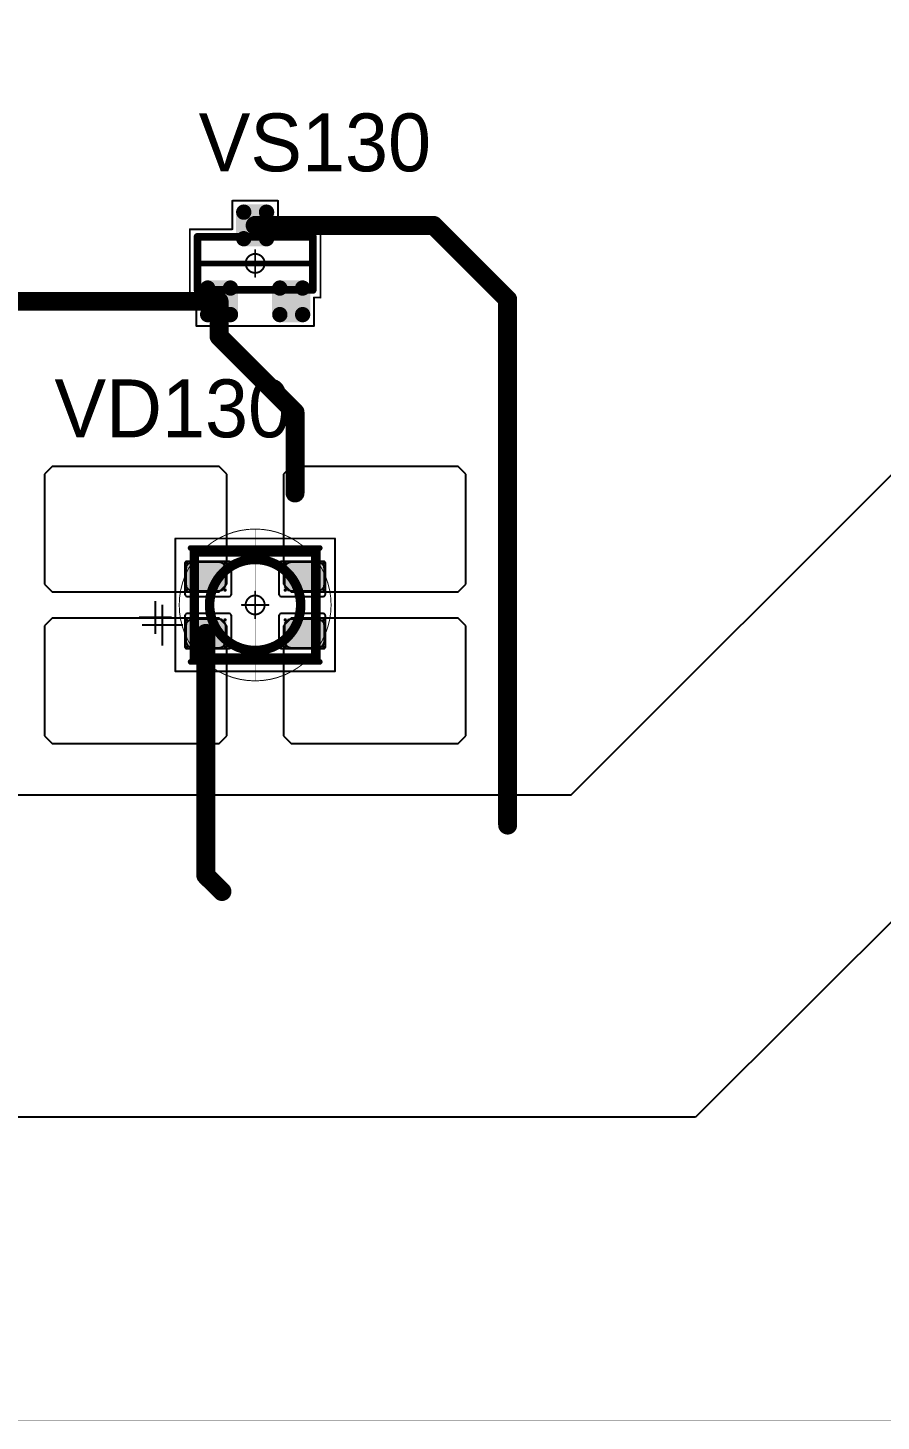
# Model space of a CAD drawing. Header units: millimetres. Extents: x 0 to 400, y 0 to 511.
# Drawn here: x 334.01 to 356.49, y 0 to 36.71 of the extents above; entities that cross this region are included whole.
import ezdxf

# ---------------------------------------------------------------- set-up
doc = ezdxf.new("R2010")
doc.units = ezdxf.units.MM
for name, color, linetype in [('Mechanical10', 56, 'Continuous'), ('Mechanical13', 56, 'Continuous'), ('Mechanical15', 56, 'Continuous'), ('Mechanical2', 216, 'Continuous'), ('TopLayer', 1, 'Continuous'), ('TopOverlay', 2, 'Continuous'), ('TopPaste', 8, 'Continuous'), ('TopSolder', 216, 'Continuous')]:
    doc.layers.add(name, color=color, linetype=linetype)

# ---------------------------------------------------------------- blocks, each defined once
blk = doc.blocks.new('SOT23_467')
at = {"layer": 'Mechanical13', "const_width": 0.2}
for points in [[(-0.7, 1.52), (0.7, 1.52)], [(-0.7, 1.52), (-0.7, -1.52)], [(0.7, 1.52), (0.7, -1.52)], [(-0.7, -1.52), (0.7, -1.52)]]:
    blk.add_lwpolyline(points, dxfattribs=at)
at = {"layer": 'Mechanical13', "const_width": 0.1}
for points in [[(-0.75, 1.52, 1), (-0.65, 1.52, 1)], [(-0.75, 1.52, 1), (-0.65, 1.52, 1)], [(0.65, 1.52, 1), (0.75, 1.52, 1)], [(0.65, 1.52, 1), (0.75, 1.52, 1)], [(-0.75, -1.52, 1), (-0.65, -1.52, 1)], [(-0.75, -1.52, 1), (-0.65, -1.52, 1)], [(0.65, -1.52, 1), (0.75, -1.52, 1)], [(0.65, -1.52, 1), (0.75, -1.52, 1)]]:
    blk.add_lwpolyline(points, format="xyb", close=True, dxfattribs=at)
at = {"layer": 'Mechanical15', "const_width": 0.05}
for points in [[(-1.65, 1.55), (-1.65, -1.55)], [(-1.65, 1.55), (-0.9, 1.55)], [(-0.9, 1.72), (-0.9, 1.55)], [(-0.9, 1.72), (0.9, 1.72)], [(0.9, 1.72), (0.9, 0.6)], [(0, 0.35), (0, -0.35)], [(0.9, 0.6), (1.65, 0.6)], [(1.65, 0.6), (1.65, -0.6)], [(-0.35, 0), (0.35, 0)], [(0.9, -0.6), (1.65, -0.6)], [(0.9, -0.6), (0.9, -1.72)], [(-1.65, -1.55), (-0.9, -1.55)], [(-0.9, -1.55), (-0.9, -1.72)], [(-0.9, -1.72), (0.9, -1.72)]]:
    blk.add_lwpolyline(points, dxfattribs=at)
at = {"layer": 'Mechanical15'}
for points, const_width in [([(-1.662, 1.55, 1), (-1.637, 1.55, 1)], 0.025), ([(-1.662, 1.55, 1), (-1.637, 1.55, 1)], 0.025), ([(-0.913, 1.72, 1), (-0.888, 1.72, 1)], 0.025), ([(-0.913, 1.72, 1), (-0.888, 1.72, 1)], 0.025), ([(-0.913, 1.55, 1), (-0.888, 1.55, 1)], 0.025), ([(-0.913, 1.55, 1), (-0.888, 1.55, 1)], 0.025), ([(0.888, 1.72, 1), (0.913, 1.72, 1)], 0.025), ([(0.888, 1.72, 1), (0.913, 1.72, 1)], 0.025), ([(-0.012, 0.35, 1), (0.012, 0.35, 1)], 0.025), ([(0.888, 0.6, 1), (0.913, 0.6, 1)], 0.025), ([(0.888, 0.6, 1), (0.913, 0.6, 1)], 0.025), ([(1.637, 0.6, 1), (1.662, 0.6, 1)], 0.025), ([(1.637, 0.6, 1), (1.662, 0.6, 1)], 0.025), ([(-0.362, 0, 1), (-0.337, 0, 1)], 0.025), ([(0.25, 0, 1), (-0.25, 0, 1)], 0.05), ([(-0.262, 0, 1), (-0.238, 0, 1)], 0.025), ([(0.238, 0, 1), (0.262, 0, 1)], 0.025), ([(0.337, 0, 1), (0.362, 0, 1)], 0.025), ([(-0.012, -0.35, 1), (0.012, -0.35, 1)], 0.025), ([(0.888, -0.6, 1), (0.913, -0.6, 1)], 0.025), ([(0.888, -0.6, 1), (0.913, -0.6, 1)], 0.025), ([(1.637, -0.6, 1), (1.662, -0.6, 1)], 0.025), ([(1.637, -0.6, 1), (1.662, -0.6, 1)], 0.025), ([(-1.662, -1.55, 1), (-1.637, -1.55, 1)], 0.025), ([(-1.662, -1.55, 1), (-1.637, -1.55, 1)], 0.025), ([(-0.913, -1.55, 1), (-0.888, -1.55, 1)], 0.025), ([(-0.913, -1.55, 1), (-0.888, -1.55, 1)], 0.025), ([(-0.913, -1.72, 1), (-0.888, -1.72, 1)], 0.025), ([(-0.913, -1.72, 1), (-0.888, -1.72, 1)], 0.025), ([(0.888, -1.72, 1), (0.913, -1.72, 1)], 0.025), ([(0.888, -1.72, 1), (0.913, -1.72, 1)], 0.025)]:
    blk.add_lwpolyline(points, format="xyb", close=True, dxfattribs=dict(at, const_width=const_width))
at = {"layer": 'TopLayer', "const_width": 0.1}
for points in [[(-1.4, 1.25, 1), (-1.3, 1.25, 1)], [(-0.7, 1.25, 1), (-0.6, 1.25, 1)], [(-1.4, 0.65, 1), (-1.3, 0.65, 1)], [(-0.7, 0.65, 1), (-0.6, 0.65, 1)], [(0.6, 0.3, 1), (0.7, 0.3, 1)], [(1.3, 0.3, 1), (1.4, 0.3, 1)], [(0.6, -0.3, 1), (0.7, -0.3, 1)], [(1.3, -0.3, 1), (1.4, -0.3, 1)], [(-1.4, -0.65, 1), (-1.3, -0.65, 1)], [(-0.7, -0.65, 1), (-0.6, -0.65, 1)], [(-1.4, -1.25, 1), (-1.3, -1.25, 1)], [(-0.7, -1.25, 1), (-0.6, -1.25, 1)]]:
    blk.add_lwpolyline(points, format="xyb", close=True, dxfattribs=at)
at = {"layer": 'TopLayer'}
for points in [[(-1.45, 1.25), (-1.45, 0.65), (-0.55, 1.25), (-0.55, 0.65)], [(-1.35, 1.35), (-1.35, 0.55), (-0.65, 1.35), (-0.65, 0.55)], [(0.65, 0.4), (0.65, -0.4), (1.35, 0.4), (1.35, -0.4)], [(0.55, 0.3), (0.55, -0.3), (1.45, 0.3), (1.45, -0.3)], [(-1.45, -0.65), (-1.45, -1.25), (-0.55, -0.65), (-0.55, -1.25)], [(-1.35, -0.55), (-1.35, -1.35), (-0.65, -0.55), (-0.65, -1.35)]]:
    blk.add_solid(points, dxfattribs=at)
at = {"layer": 'TopOverlay', "const_width": 0.15}
blk.add_lwpolyline([(0, 1.5), (0, -1.5)], dxfattribs=at)
at = {"layer": 'TopOverlay', "const_width": 0.075}
for points in [[(-0.038, 1.5, 1), (0.038, 1.5, 1)], [(-0.038, -1.5, 1), (0.038, -1.5, 1)]]:
    blk.add_lwpolyline(points, format="xyb", close=True, dxfattribs=at)
at = {"layer": 'TopPaste', "const_width": 0.075}
for points in [[(-1.387, 1.25, 1), (-1.313, 1.25, 1)], [(-0.687, 1.25, 1), (-0.613, 1.25, 1)], [(-1.387, 0.65, 1), (-1.313, 0.65, 1)], [(-0.687, 0.65, 1), (-0.613, 0.65, 1)], [(0.613, 0.3, 1), (0.687, 0.3, 1)], [(1.313, 0.3, 1), (1.387, 0.3, 1)], [(0.613, -0.3, 1), (0.687, -0.3, 1)], [(1.313, -0.3, 1), (1.387, -0.3, 1)], [(-1.387, -0.65, 1), (-1.313, -0.65, 1)], [(-0.687, -0.65, 1), (-0.613, -0.65, 1)], [(-1.387, -1.25, 1), (-1.313, -1.25, 1)], [(-0.687, -1.25, 1), (-0.613, -1.25, 1)]]:
    blk.add_lwpolyline(points, format="xyb", close=True, dxfattribs=at)
at = {"layer": 'TopPaste'}
for points in [[(-1.425, 1.25), (-1.425, 0.65), (-0.575, 1.25), (-0.575, 0.65)], [(-1.35, 1.325), (-1.35, 0.575), (-0.65, 1.325), (-0.65, 0.575)], [(0.65, 0.375), (0.65, -0.375), (1.35, 0.375), (1.35, -0.375)], [(0.575, 0.3), (0.575, -0.3), (1.425, 0.3), (1.425, -0.3)], [(-1.425, -0.65), (-1.425, -1.25), (-0.575, -0.65), (-0.575, -1.25)], [(-1.35, -0.575), (-1.35, -1.325), (-0.65, -0.575), (-0.65, -1.325)]]:
    blk.add_solid(points, dxfattribs=at)
at = {"layer": 'TopSolder', "const_width": 0.202}
for points in [[(-1.451, 1.25, 1), (-1.249, 1.25, 1)], [(-0.751, 1.25, 1), (-0.549, 1.25, 1)], [(-1.451, 0.65, 1), (-1.249, 0.65, 1)], [(-0.751, 0.65, 1), (-0.549, 0.65, 1)], [(0.549, 0.3, 1), (0.751, 0.3, 1)], [(1.249, 0.3, 1), (1.451, 0.3, 1)], [(0.549, -0.3, 1), (0.751, -0.3, 1)], [(1.249, -0.3, 1), (1.451, -0.3, 1)], [(-1.451, -0.65, 1), (-1.249, -0.65, 1)], [(-0.751, -0.65, 1), (-0.549, -0.65, 1)], [(-1.451, -1.25, 1), (-1.249, -1.25, 1)], [(-0.751, -1.25, 1), (-0.549, -1.25, 1)]]:
    blk.add_lwpolyline(points, format="xyb", close=True, dxfattribs=at)
at = {"layer": 'TopSolder'}
for points in [[(-1.552, 1.25), (-1.552, 0.65), (-0.448, 1.25), (-0.448, 0.65)], [(-1.35, 1.452), (-1.35, 0.448), (-0.65, 1.452), (-0.65, 0.448)], [(0.65, 0.502), (0.65, -0.502), (1.35, 0.502), (1.35, -0.502)], [(0.448, 0.3), (0.448, -0.3), (1.552, 0.3), (1.552, -0.3)], [(-1.552, -0.65), (-1.552, -1.25), (-0.448, -0.65), (-0.448, -1.25)], [(-1.35, -0.448), (-1.35, -1.452), (-0.65, -0.448), (-0.65, -1.452)]]:
    blk.add_solid(points, dxfattribs=at)
blk = doc.blocks.new('E65F_671')
at = {"layer": 'Mechanical13'}
for p, q in [((2.441, 1.071), (2.441, 0)), ((1.905, 0.536), (2.976, 0.536))]:
    blk.add_line(p, q, dxfattribs=at)
at = {"layer": 'Mechanical13', "const_width": 0.25}
for points in [[(-1.6, 1.4), (-1.6, -1.4)], [(1.6, 1.4), (-1.6, 1.4)], [(1.6, 1.4), (1.6, -1.4)], [(1.6, -1.4), (-1.6, -1.4)]]:
    blk.add_lwpolyline(points, dxfattribs=at)
at = {"layer": 'Mechanical13'}
for points, const_width in [([(-1.663, 1.4, 1), (-1.538, 1.4, 1)], 0.125), ([(-1.663, 1.4, 1), (-1.538, 1.4, 1)], 0.125), ([(1.537, 1.4, 1), (1.662, 1.4, 1)], 0.125), ([(1.537, 1.4, 1), (1.662, 1.4, 1)], 0.125), ([(1.2, 0, 1), (-1.2, 0, 1)], 0.25), ([(-1.263, 0, 1), (-1.138, 0, 1)], 0.125), ([(1.137, 0, 1), (1.262, 0, 1)], 0.125), ([(-1.663, -1.4, 1), (-1.538, -1.4, 1)], 0.125), ([(-1.663, -1.4, 1), (-1.538, -1.4, 1)], 0.125), ([(1.537, -1.4, 1), (1.662, -1.4, 1)], 0.125), ([(1.537, -1.4, 1), (1.662, -1.4, 1)], 0.125)]:
    blk.add_lwpolyline(points, format="xyb", close=True, dxfattribs=dict(at, const_width=const_width))
at = {"layer": 'Mechanical15', "const_width": 0.05}
for points in [[(2.1, 1.75), (-2.1, 1.75)], [(-2.1, 1.75), (-2.1, -1.75)], [(2.1, 1.75), (2.1, -1.75)], [(0, 0.35), (0, -0.35)], [(0, 0.35), (0, -0.35)], [(0.35, 0), (-0.35, 0)], [(0.35, 0), (-0.35, 0)], [(2.1, -1.75), (-2.1, -1.75)]]:
    blk.add_lwpolyline(points, dxfattribs=at)
at = {"layer": 'Mechanical15'}
for points, const_width in [([(-2.113, 1.75, 1), (-2.088, 1.75, 1)], 0.025), ([(-2.113, 1.75, 1), (-2.088, 1.75, 1)], 0.025), ([(2.087, 1.75, 1), (2.112, 1.75, 1)], 0.025), ([(2.087, 1.75, 1), (2.112, 1.75, 1)], 0.025), ([(-0.013, 0.35, 1), (0.012, 0.35, 1)], 0.025), ([(-0.013, 0.35, 1), (0.012, 0.35, 1)], 0.025), ([(-0.363, 0, 1), (-0.338, 0, 1)], 0.025), ([(-0.363, 0, 1), (-0.338, 0, 1)], 0.025), ([(0.25, 0, 1), (-0.25, 0, 1)], 0.05), ([(0.25, 0, 1), (-0.25, 0, 1)], 0.05), ([(-0.263, 0, 1), (-0.238, 0, 1)], 0.025), ([(-0.263, 0, 1), (-0.238, 0, 1)], 0.025), ([(0.237, 0, 1), (0.262, 0, 1)], 0.025), ([(0.237, 0, 1), (0.262, 0, 1)], 0.025), ([(0.337, 0, 1), (0.362, 0, 1)], 0.025), ([(0.337, 0, 1), (0.362, 0, 1)], 0.025), ([(-0.013, -0.35, 1), (0.012, -0.35, 1)], 0.025), ([(-0.013, -0.35, 1), (0.012, -0.35, 1)], 0.025), ([(-2.113, -1.75, 1), (-2.088, -1.75, 1)], 0.025), ([(-2.113, -1.75, 1), (-2.088, -1.75, 1)], 0.025), ([(2.087, -1.75, 1), (2.112, -1.75, 1)], 0.025), ([(2.087, -1.75, 1), (2.112, -1.75, 1)], 0.025)]:
    blk.add_lwpolyline(points, format="xyb", close=True, dxfattribs=dict(at, const_width=const_width))
at = {"layer": 'TopLayer'}
for p, q in [((-5.35, 3.65), (-5.55, 3.45)), ((-5.55, 3.45), (-5.55, 3.45)), ((-5.55, 3.45), (-5.55, 0.55)), ((-0.95, 3.65), (-5.35, 3.65)), ((-5.35, 3.65), (-5.35, 3.65)), ((-0.75, 3.45), (-0.95, 3.65)), ((-0.75, 0.55), (-0.75, 3.45)), ((0.95, 3.65), (0.75, 3.45)), ((0.75, 3.45), (0.75, 3.45)), ((0.75, 3.45), (0.75, 0.55)), ((5.35, 3.65), (0.95, 3.65)), ((0.95, 3.65), (0.95, 3.65)), ((5.55, 3.45), (5.35, 3.65)), ((5.55, 0.55), (5.55, 3.45)), ((-5.55, 0.55), (-5.35, 0.35)), ((-0.95, 0.35), (-0.75, 0.55)), ((0.75, 0.55), (0.95, 0.35)), ((5.35, 0.35), (5.55, 0.55)), ((-5.35, 0.35), (-0.95, 0.35)), ((0.95, 0.35), (5.35, 0.35)), ((-5.35, -0.35), (-5.55, -0.55)), ((-0.95, -0.35), (-5.35, -0.35)), ((-5.35, -0.35), (-5.35, -0.35)), ((-0.75, -0.55), (-0.95, -0.35)), ((0.95, -0.35), (0.75, -0.55)), ((5.35, -0.35), (0.95, -0.35)), ((0.95, -0.35), (0.95, -0.35)), ((5.55, -0.55), (5.35, -0.35)), ((-5.55, -0.55), (-5.55, -0.55)), ((-5.55, -0.55), (-5.55, -3.45)), ((-0.75, -3.45), (-0.75, -0.55)), ((0.75, -0.55), (0.75, -0.55)), ((0.75, -0.55), (0.75, -3.45)), ((5.55, -3.45), (5.55, -0.55)), ((-5.55, -3.45), (-5.35, -3.65)), ((-5.35, -3.65), (-0.95, -3.65)), ((-0.95, -3.65), (-0.75, -3.45)), ((0.75, -3.45), (0.95, -3.65)), ((0.95, -3.65), (5.35, -3.65)), ((5.35, -3.65), (5.55, -3.45))]:
    blk.add_line(p, q, dxfattribs=at)
at = {"layer": 'TopLayer', "const_width": 0.04}
for points in [[(-1.83, 1.11, 1), (-1.79, 1.11, 1)], [(-0.81, 1.11, 1), (-0.77, 1.11, 1)], [(0.77, 1.11, 1), (0.81, 1.11, 1)], [(1.79, 1.11, 1), (1.83, 1.11, 1)], [(-1.83, 0.39, 1), (-1.79, 0.39, 1)], [(-0.81, 0.39, 1), (-0.77, 0.39, 1)], [(0.77, 0.39, 1), (0.81, 0.39, 1)], [(1.79, 0.39, 1), (1.83, 0.39, 1)], [(-1.83, -0.39, 1), (-1.79, -0.39, 1)], [(-0.81, -0.39, 1), (-0.77, -0.39, 1)], [(0.77, -0.39, 1), (0.81, -0.39, 1)], [(1.79, -0.39, 1), (1.83, -0.39, 1)], [(-1.83, -1.11, 1), (-1.79, -1.11, 1)], [(-0.81, -1.11, 1), (-0.77, -1.11, 1)], [(0.77, -1.11, 1), (0.81, -1.11, 1)], [(1.79, -1.11, 1), (1.83, -1.11, 1)]]:
    blk.add_lwpolyline(points, format="xyb", close=True, dxfattribs=at)
at = {"layer": 'TopLayer'}
for points in [[(-1.85, 1.11), (-1.85, 0.39), (-0.75, 1.11), (-0.75, 0.39)], [(-1.81, 1.15), (-1.81, 0.35), (-0.79, 1.15), (-0.79, 0.35)], [(0.75, 1.11), (0.75, 0.39), (1.85, 1.11), (1.85, 0.39)], [(0.79, 1.15), (0.79, 0.35), (1.81, 1.15), (1.81, 0.35)], [(-1.81, -0.35), (-1.81, -1.15), (-0.79, -0.35), (-0.79, -1.15)], [(0.79, -0.35), (0.79, -1.15), (1.81, -0.35), (1.81, -1.15)], [(-1.85, -0.39), (-1.85, -1.11), (-0.75, -0.39), (-0.75, -1.11)], [(0.75, -0.39), (0.75, -1.11), (1.85, -0.39), (1.85, -1.11)]]:
    blk.add_solid(points, dxfattribs=at)
at = {"layer": 'TopOverlay'}
for p, q in [((2.628, 0.757), (2.628, -0.1)), ((2.2, 0.328), (3.057, 0.328))]:
    blk.add_line(p, q, dxfattribs=at)
at = {"layer": 'TopOverlay', "const_width": 0.15}
for points in [[(1.7, 1.5), (-1.7, 1.5)], [(1.7, -1.5), (-1.7, -1.5)]]:
    blk.add_lwpolyline(points, dxfattribs=at)
at = {"layer": 'TopOverlay', "const_width": 0.075}
for points in [[(-1.738, 1.5, 1), (-1.663, 1.5, 1)], [(1.662, 1.5, 1), (1.737, 1.5, 1)], [(-1.738, -1.5, 1), (-1.663, -1.5, 1)], [(1.662, -1.5, 1), (1.737, -1.5, 1)]]:
    blk.add_lwpolyline(points, format="xyb", close=True, dxfattribs=at)
at = {"layer": 'TopPaste'}
for p, q in [((-1.711, 1.114), (-1.773, 1.073)), ((-1.638, 1.129), (-1.711, 1.114)), ((-0.963, 1.129), (-1.638, 1.129)), ((-0.889, 1.114), (-0.963, 1.129)), ((-0.827, 1.073), (-0.889, 1.114)), ((0.889, 1.114), (0.827, 1.073)), ((0.962, 1.129), (0.889, 1.114)), ((1.637, 1.129), (0.962, 1.129)), ((1.711, 1.114), (1.637, 1.129)), ((1.773, 1.073), (1.711, 1.114)), ((-1.814, 1.011), (-1.829, 0.938)), ((-1.829, 0.938), (-1.829, 0.563)), ((-1.773, 1.073), (-1.814, 1.011)), ((-0.786, 1.011), (-0.827, 1.073)), ((-0.771, 0.938), (-0.786, 1.011)), ((-0.771, 0.563), (-0.771, 0.938)), ((0.786, 1.011), (0.771, 0.938)), ((0.771, 0.938), (0.771, 0.563)), ((0.827, 1.073), (0.786, 1.011)), ((1.814, 1.011), (1.773, 1.073)), ((1.829, 0.938), (1.814, 1.011)), ((1.829, 0.563), (1.829, 0.938)), ((-1.829, 0.563), (-1.814, 0.489)), ((-1.814, 0.489), (-1.773, 0.427)), ((-1.773, 0.427), (-1.711, 0.386)), ((-1.711, 0.386), (-1.638, 0.371)), ((-1.638, 0.371), (-0.963, 0.371)), ((-0.963, 0.371), (-0.889, 0.386)), ((-0.889, 0.386), (-0.827, 0.427)), ((-0.827, 0.427), (-0.786, 0.489)), ((-0.786, 0.489), (-0.771, 0.563)), ((0.771, 0.563), (0.786, 0.489)), ((0.786, 0.489), (0.827, 0.427)), ((0.827, 0.427), (0.889, 0.386)), ((0.889, 0.386), (0.962, 0.371)), ((0.962, 0.371), (1.637, 0.371)), ((1.637, 0.371), (1.711, 0.386)), ((1.711, 0.386), (1.773, 0.427)), ((1.773, 0.427), (1.814, 0.489)), ((1.814, 0.489), (1.829, 0.563)), ((-1.814, -0.489), (-1.829, -0.563)), ((-1.829, -0.563), (-1.829, -0.938)), ((-1.773, -0.427), (-1.814, -0.489)), ((-1.711, -0.386), (-1.773, -0.427)), ((-1.638, -0.371), (-1.711, -0.386)), ((-0.963, -0.371), (-1.638, -0.371)), ((-0.889, -0.386), (-0.963, -0.371)), ((-0.827, -0.427), (-0.889, -0.386)), ((-0.786, -0.489), (-0.827, -0.427)), ((-0.771, -0.563), (-0.786, -0.489)), ((-0.771, -0.938), (-0.771, -0.563)), ((0.786, -0.489), (0.771, -0.563)), ((0.771, -0.563), (0.771, -0.938)), ((0.827, -0.427), (0.786, -0.489)), ((0.889, -0.386), (0.827, -0.427)), ((0.962, -0.371), (0.889, -0.386)), ((1.637, -0.371), (0.962, -0.371)), ((1.711, -0.386), (1.637, -0.371)), ((1.773, -0.427), (1.711, -0.386)), ((1.814, -0.489), (1.773, -0.427)), ((1.829, -0.563), (1.814, -0.489)), ((1.829, -0.938), (1.829, -0.563)), ((-1.829, -0.938), (-1.814, -1.011)), ((-1.814, -1.011), (-1.773, -1.073)), ((-1.773, -1.073), (-1.711, -1.114)), ((-0.889, -1.114), (-0.827, -1.073)), ((-0.827, -1.073), (-0.786, -1.011)), ((-0.786, -1.011), (-0.771, -0.938)), ((0.771, -0.938), (0.786, -1.011)), ((0.786, -1.011), (0.827, -1.073)), ((0.827, -1.073), (0.889, -1.114)), ((1.711, -1.114), (1.773, -1.073)), ((1.773, -1.073), (1.814, -1.011)), ((1.814, -1.011), (1.829, -0.938)), ((-1.711, -1.114), (-1.638, -1.129)), ((-1.638, -1.129), (-0.963, -1.129)), ((-0.963, -1.129), (-0.889, -1.114)), ((0.889, -1.114), (0.962, -1.129)), ((0.962, -1.129), (1.637, -1.129)), ((1.637, -1.129), (1.711, -1.114))]:
    blk.add_line(p, q, dxfattribs=at)
at = {"layer": 'TopSolder'}
for p, q in [((-1.842, 1.129), (-1.85, 1.111)), ((-1.85, 1.111), (-1.85, 1.101)), ((-1.828, 1.143), (-1.842, 1.129)), ((-1.81, 1.151), (-1.828, 1.143)), ((-1.8, 1.151), (-1.81, 1.151)), ((-0.7, 1.151), (-1.8, 1.151)), ((-0.685, 1.151), (-0.7, 1.151)), ((-0.7, 1.151), (-0.7, 1.151)), ((-0.658, 1.139), (-0.685, 1.151)), ((-0.636, 1.118), (-0.658, 1.139)), ((-0.625, 1.09), (-0.636, 1.118)), ((0.636, 1.118), (0.625, 1.09)), ((0.657, 1.139), (0.636, 1.118)), ((0.685, 1.151), (0.657, 1.139)), ((0.7, 1.151), (0.685, 1.151)), ((1.8, 1.151), (0.7, 1.151)), ((1.81, 1.151), (1.8, 1.151)), ((1.8, 1.151), (1.8, 1.151)), ((1.828, 1.143), (1.81, 1.151)), ((1.842, 1.129), (1.828, 1.143)), ((1.85, 1.111), (1.842, 1.129)), ((1.85, 1.101), (1.85, 1.111)), ((-1.85, 1.101), (-1.85, 1.101)), ((-1.85, 1.101), (-1.85, 0.301)), ((-0.625, 1.076), (-0.625, 1.09)), ((-0.625, 0.301), (-0.625, 1.076)), ((0.625, 1.09), (0.625, 1.076)), ((0.625, 1.076), (0.625, 1.076)), ((0.625, 1.076), (0.625, 0.301)), ((1.85, 0.301), (1.85, 1.101)), ((-1.85, 0.301), (-1.85, 0.286)), ((-1.85, 0.286), (-1.839, 0.258)), ((-1.839, 0.258), (-1.818, 0.237)), ((-1.818, 0.237), (-1.79, 0.226)), ((-1.79, 0.226), (-1.775, 0.226)), ((-1.775, 0.226), (-1.775, 0.226)), ((-1.775, 0.226), (-0.7, 0.226)), ((-0.7, 0.226), (-0.685, 0.226)), ((-0.685, 0.226), (-0.658, 0.237)), ((-0.658, 0.237), (-0.636, 0.258)), ((-0.636, 0.258), (-0.625, 0.286)), ((-0.625, 0.286), (-0.625, 0.301)), ((-0.625, 0.301), (-0.625, 0.301)), ((0.625, 0.301), (0.625, 0.286)), ((0.625, 0.286), (0.636, 0.258)), ((0.636, 0.258), (0.657, 0.237)), ((0.657, 0.237), (0.685, 0.226)), ((0.685, 0.226), (0.7, 0.226)), ((0.7, 0.226), (0.7, 0.226)), ((0.7, 0.226), (1.775, 0.226)), ((1.775, 0.226), (1.79, 0.226)), ((1.79, 0.226), (1.817, 0.237)), ((1.817, 0.237), (1.839, 0.258)), ((1.839, 0.258), (1.85, 0.286)), ((1.85, 0.286), (1.85, 0.301)), ((1.85, 0.301), (1.85, 0.301)), ((-1.839, -0.257), (-1.85, -0.285)), ((-1.85, -0.285), (-1.85, -0.299)), ((-1.85, -0.299), (-1.85, -0.299)), ((-1.85, -0.299), (-1.85, -1.099)), ((-1.818, -0.236), (-1.839, -0.257)), ((-1.79, -0.224), (-1.818, -0.236)), ((-1.775, -0.224), (-1.79, -0.224)), ((-0.7, -0.224), (-1.775, -0.224)), ((-0.685, -0.224), (-0.7, -0.224)), ((-0.7, -0.224), (-0.7, -0.224)), ((-0.658, -0.236), (-0.685, -0.224)), ((-0.636, -0.257), (-0.658, -0.236)), ((-0.625, -0.285), (-0.636, -0.257)), ((-0.625, -0.299), (-0.625, -0.285)), ((-0.625, -1.074), (-0.625, -0.299)), ((0.636, -0.257), (0.625, -0.285)), ((0.625, -0.285), (0.625, -0.299)), ((0.625, -0.299), (0.625, -0.299)), ((0.625, -0.299), (0.625, -1.074)), ((0.657, -0.236), (0.636, -0.257)), ((0.685, -0.224), (0.657, -0.236)), ((0.7, -0.224), (0.685, -0.224)), ((1.775, -0.224), (0.7, -0.224)), ((1.79, -0.224), (1.775, -0.224)), ((1.775, -0.224), (1.775, -0.224)), ((1.817, -0.236), (1.79, -0.224)), ((1.839, -0.257), (1.817, -0.236)), ((1.85, -0.285), (1.839, -0.257)), ((1.85, -0.299), (1.85, -0.285)), ((1.85, -1.099), (1.85, -0.299)), ((-1.85, -1.099), (-1.85, -1.109)), ((-0.636, -1.117), (-0.625, -1.089)), ((-0.625, -1.089), (-0.625, -1.074)), ((-0.625, -1.074), (-0.625, -1.074)), ((0.625, -1.074), (0.625, -1.089)), ((0.625, -1.089), (0.636, -1.117)), ((1.85, -1.109), (1.85, -1.099)), ((1.85, -1.099), (1.85, -1.099)), ((-1.85, -1.109), (-1.842, -1.128)), ((-1.842, -1.128), (-1.828, -1.142)), ((-1.828, -1.142), (-1.81, -1.149)), ((-1.81, -1.149), (-1.8, -1.149)), ((-1.8, -1.149), (-0.7, -1.149)), ((-1.8, -1.149), (-1.8, -1.149)), ((-0.7, -1.149), (-0.685, -1.149)), ((-0.685, -1.149), (-0.658, -1.138)), ((-0.658, -1.138), (-0.636, -1.117)), ((0.636, -1.117), (0.657, -1.138)), ((0.657, -1.138), (0.685, -1.149)), ((0.685, -1.149), (0.7, -1.149)), ((0.7, -1.149), (1.8, -1.149)), ((0.7, -1.149), (0.7, -1.149)), ((1.8, -1.149), (1.81, -1.149)), ((1.81, -1.149), (1.828, -1.142)), ((1.828, -1.142), (1.842, -1.128)), ((1.842, -1.128), (1.85, -1.109))]:
    blk.add_line(p, q, dxfattribs=at)

msp = doc.modelspace()

# ---------------------------------------------------------------- linework, layer by layer
at = {"layer": 'Mechanical10', "const_width": 0.01}
msp.add_lwpolyline([(0, 0), (400, 0)], dxfattribs=at)
at = {"layer": 'Mechanical2'}
for points, const_width in [([(342, 21.5, 1), (338, 21.5, 1)], 0.0254), ([(340, 23.5, 1), (340, 23.5, 1)], 0.0005), ([(337.994, 21.5, 1), (338.006, 21.5, 1)], 0.0127), ([(338, 21.5, 1), (338, 21.5, 1)], 0.0005), ([(341.994, 21.5, 1), (342.006, 21.5, 1)], 0.0127), ([(342, 21.5, 1), (342, 21.5, 1)], 0.0005), ([(340, 19.5, 1), (340, 19.5, 1)], 0.0005)]:
    msp.add_lwpolyline(points, format="xyb", close=True, dxfattribs=dict(at, const_width=const_width))
at = {"layer": 'Mechanical2', "const_width": 0.001}
for points in [[(340, 19.5), (340, 23.5)], [(338, 21.5), (342, 21.5)]]:
    msp.add_lwpolyline(points, dxfattribs=at)
at = {"layer": 'TopLayer'}
for p, q in [((348.325, 16.5), (387.1, 55.275)), ((395.126, 51.526), (351.6, 8)), ((172.55, 16.5), (348.325, 16.5)), ((351.6, 8), (204.15, 8))]:
    msp.add_line(p, q, dxfattribs=at)
at = {"layer": 'TopLayer', "const_width": 0.5}
for points in [[(340, 31.5), (344.7, 31.5)], [(344.7, 31.5), (346.65, 29.55)], [(330.9, 29.5), (339.05, 29.5)], [(339.05, 28.575), (339.05, 29.5)], [(346.65, 15.7), (346.65, 29.55)], [(339.05, 28.575), (341.05, 26.575)], [(341.05, 24.45), (341.05, 26.575)], [(338.7, 14.375), (338.7, 20.75)], [(338.7, 14.375), (339.125, 13.95)]]:
    msp.add_lwpolyline(points, dxfattribs=at)
at = {"layer": 'TopLayer', "const_width": 0.25}
for points in [[(339.875, 31.5, 1), (340.125, 31.5, 1)], [(344.575, 31.5, 1), (344.825, 31.5, 1)], [(344.575, 31.5, 1), (344.825, 31.5, 1)], [(338.925, 29.5, 1), (339.175, 29.5, 1)], [(338.925, 29.5, 1), (339.175, 29.5, 1)], [(346.525, 29.55, 1), (346.775, 29.55, 1)], [(346.525, 29.55, 1), (346.775, 29.55, 1)], [(338.925, 28.575, 1), (339.175, 28.575, 1)], [(338.925, 28.575, 1), (339.175, 28.575, 1)], [(340.925, 26.575, 1), (341.175, 26.575, 1)], [(340.925, 26.575, 1), (341.175, 26.575, 1)], [(340.925, 24.45, 1), (341.175, 24.45, 1)], [(338.575, 20.75, 1), (338.825, 20.75, 1)], [(346.525, 15.7, 1), (346.775, 15.7, 1)], [(338.575, 14.375, 1), (338.825, 14.375, 1)], [(338.575, 14.375, 1), (338.825, 14.375, 1)], [(339, 13.95, 1), (339.25, 13.95, 1)]]:
    msp.add_lwpolyline(points, format="xyb", close=True, dxfattribs=at)

# ---------------------------------------------------------------- block references
for name, p, rotation in [('SOT23_467', (340, 30.5), 90), ('E65F_671', (340, 21.5), 180)]:
    msp.add_blockref(name, p, dxfattribs=dict(rotation=rotation))

# ---------------------------------------------------------------- texts
at = {"layer": 'TopOverlay'}
for s, p in [('VS130', (338.514, 32.926)), ('VD130', (334.715, 25.918))]:
    msp.add_text(s, height=1.524, dxfattribs=at).set_placement(p)

doc.saveas('drawing.dxf')
